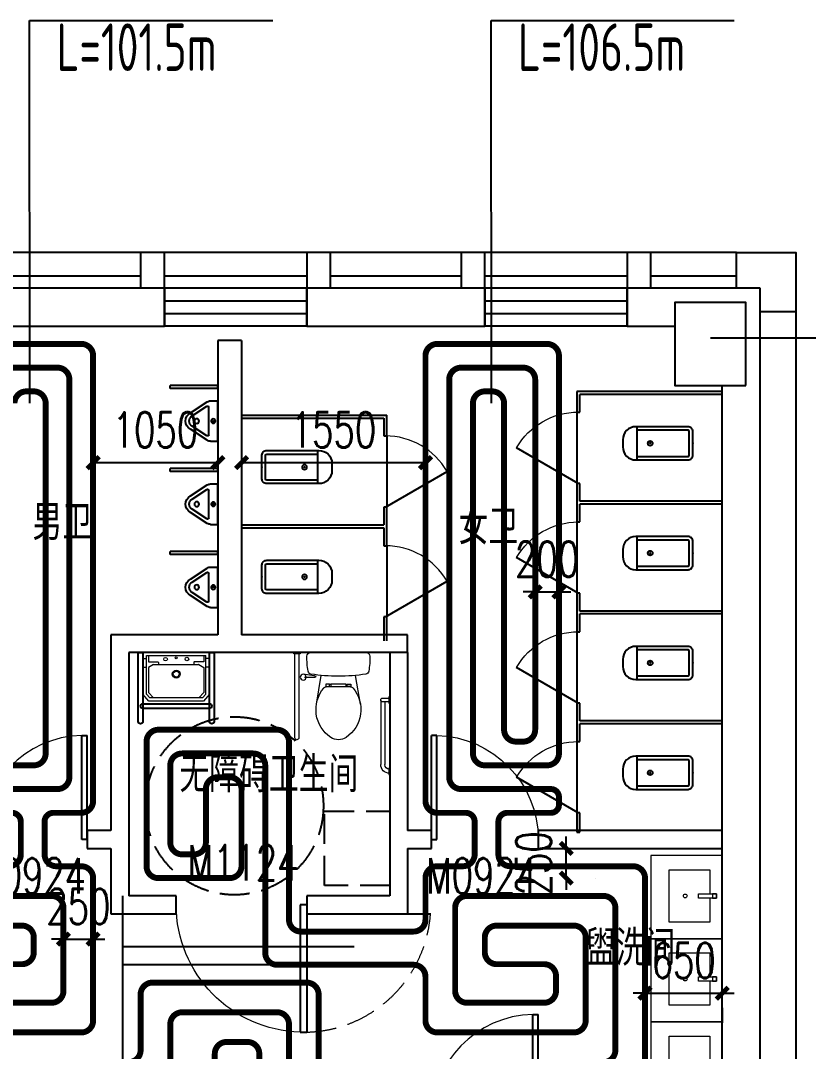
# Model space of a CAD drawing. Extents: x 2430460 to 2514560, y -608375 to -364775.
# Drawn here: x 2493671 to 2500308, y -503943 to -495260 of the extents above; entities that cross this region are included whole.
import ezdxf

# ---------------------------------------------------------------- set-up
doc = ezdxf.new("R2010")
doc.units = 0
doc.header["$LTSCALE"] = 1000
doc.header["$MEASUREMENT"] = 0
doc.linetypes.add('DASH', pattern=[0.35, 0.25, -0.1])
for name, color, linetype, lineweight in [('A-FLOR-IDEN', 7, 'Continuous', 20), ('A-LVTRY', 145, 'Continuous', 20), ('洁具', 144, 'Continuous', 9)]:
    doc.layers.add(name, color=color, linetype=linetype, lineweight=lineweight)
for name, color, linetype in [('AXIS', 3, 'Continuous'), ('COLUMN', 9, 'Continuous'), ('LATRINE', 6, 'Continuous'), ('LVTRY', 6, 'Continuous'), ('PIPE-地暖供', 4, 'Continuous'), ('TH_DIM', 3, 'Continuous'), ('WALL', 9, 'Continuous'), ('WINDOW', 4, 'Continuous'), ('WINDOW_TEXT', 7, 'Continuous')]:
    doc.layers.add(name, color=color, linetype=linetype)
doc.styles.add('26#标准$0$TSSD_REIN', font='Tssdeng.shx', dxfattribs={"width": 0.7, "bigfont": 'tssdchn.shx'})
doc.styles.add('_TCH_DIM_T3', font='SIMPLEX', dxfattribs={"width": 0.705882, "bigfont": 'GBCBIG'})
doc.styles.add('_TCH_WINDOW', font='SIMPLEX', dxfattribs={"height": 3.5, "bigfont": 'GBCBIG'})
doc.styles.add('ROS', font='simhei.ttf', dxfattribs={"width": 0.7})
doc.dimstyles.new('_TCH_ARCH&&100', dxfattribs={"dimtxt": 297.5, "dimasz": 100, "dimexe": 250, "dimexo": 300, "dimgap": 126.25, "dimtad": 1, "dimdec": 0, "dimzin": 0, "dimdsep": 46, "dimtxsty": '_TCH_DIM_T3', "dimblk": 'ARCHTICK', "dimcen": 0.09, "dimclrt": 7, "dimazin": 2, "dimtfac": 1, "dimtdec": 0, "dimtix": 1, "dimtmove": 2, "dimatfit": 3, "dimfxl": 30, "dimtolj": 1, "dimtzin": 0, "dimarcsym": 0})

# ---------------------------------------------------------------- blocks, each defined once
blk = doc.blocks.new('$lvtry$00000200')
at = {"color": 0}
for p, q in [((-109.8, -40), (-109.8, -469.7)), ((99.8, -30), (-99.8, -30)), ((109.8, -469.7), (109.8, -40))]:
    blk.add_line(p, q, dxfattribs=at)
blk.add_lwpolyline([(99.8, 0), (-99.8, 0, 0.414214), (-139.8, -40), (-139.8, -479.7, 0.414214), (-29.8, -589.7), (29.8, -589.7, 0.414214), (139.8, -479.7), (139.8, -40, 0.414214)], format="xyb", close=True, dxfattribs=at)
blk.add_lwpolyline([(139.8, -469.7), (-139.8, -469.7)], dxfattribs=at)
blk.add_circle((0, -358.6), 20, dxfattribs=at)
for centre, start, end in [((-99.8, -40), 90, 180), ((99.8, -40), 0, 90)]:
    blk.add_arc(centre, 10, start, end, dxfattribs=at)
for p in [(0, 0), (0, -358.6)]:
    blk.add_point(p, dxfattribs=at)
blk = doc.blocks.new('$lvtry$00000107')
for p, q in [((-170, 0), (170, 0)), ((-170, -61.1), (-170, 0)), ((170, -61.1), (170, 0)), ((-115.8, -76), (115.8, -76)), ((-161.9, -88.4), (-69.3, -230.6)), ((-124.2, -91.5), (-43.3, -215.6)), ((43.3, -215.6), (124.2, -91.5)), ((69.3, -230.6), (161.9, -88.4))]:
    blk.add_line(p, q)
for centre, radius in [((0, -38), 17.7), ((0, -177), 20)]:
    blk.add_circle(centre, radius)
for centre, radius, start, end in [((-120, -61.1), 50, 180, 213.0863), ((-115.8, -86), 10, 90, 213.0863), ((115.8, -86), 10, 326.9137, 90), ((120, -61.1), 50, 326.9137, 0), ((0, -190.6), 80, 210, 330), ((0, -190.6), 50, 210, 330)]:
    blk.add_arc(centre, radius, start, end)
blk.add_point((0, -38))
blk = doc.blocks.new('52')
at = {"layer": 'A-LVTRY'}
for p, q in [((2025963.6, -89344.3), (2025973.6, -89344.3)), ((2025963.6, -89397.3), (2025963.6, -89344.3)), ((2025897.1, -89970.8), (2025897.1, -89427.3)), ((2025930.1, -89954.3), (2025930.1, -89427.3)), ((2025970.1, -89354.3), (2025963.6, -89354.3)), ((2025970.1, -89387.3), (2025963.6, -89387.3)), ((2025973.6, -89397.3), (2025963.6, -89397.3)), ((2025173.6, -89652.3), (2025173.6, -90360.8)), ((2025206.6, -90360.8), (2025206.6, -89652.3)), ((2025355.1, -89937.2), (2025395.9, -90178.1)), ((2025725.1, -89937.2), (2025684.4, -90178.1)), ((2025963.6, -89944.3), (2025973.6, -89944.3)), ((2025963.6, -89997.3), (2025963.6, -89944.3)), ((2025963.6, -89954.3), (2025913.6, -89954.3)), ((2025913.6, -89987.3), (2025963.6, -89987.3)), ((2025973.6, -89997.3), (2025963.6, -89997.3)), ((2025435.1, -90083.7), (2025465.1, -90083.7)), ((2025435.1, -90105.8), (2025435.1, -90083.7)), ((2025465.1, -90105.8), (2025435.1, -90105.8)), ((2025465.1, -90083.7), (2025465.1, -90105.8)), ((2025475.1, -90100.8), (2025465.1, -90100.8)), ((2025475.1, -90105.8), (2025475.1, -90084.2)), ((2025605.1, -90105.8), (2025475.1, -90105.8)), ((2025605.1, -90084.2), (2025605.1, -90105.8)), ((2025605.1, -90100.8), (2025615.1, -90100.8)), ((2025615.1, -90083.7), (2025615.1, -90105.8)), ((2025645.1, -90083.7), (2025615.1, -90083.7)), ((2025615.1, -90105.8), (2025645.1, -90105.8)), ((2025645.1, -90105.8), (2025645.1, -90083.7)), ((2025332.6, -90173.5), (2025243.9, -90188.5)), ((2025258.9, -90163.5), (2025343.9, -90163.5)), ((2025352.3, -90170.2), (2025338.9, -90175.6)), ((2025163.6, -90360.8), (2025163.6, -90370.8)), ((2025216.6, -90360.8), (2025163.6, -90360.8)), ((2025216.6, -90370.8), (2025216.6, -90360.8))]:
    blk.add_line(p, q, dxfattribs=at)
blk.add_circle((2025243.9, -90163.5), 25, dxfattribs=at)
for centre, radius, start, end in [((2025970.1, -89427.3), 73, 90, 180), ((2025970.1, -89427.3), 40, 90, 180), ((2025190.1, -89652.3), 16.5, 0, 180), ((2025634.3, -89890), 283.1, 124.20546, 219.76911), ((2025540.1, -89751.4), 115.6, 55.79454, 124.20546), ((2025446, -89890), 283.1, 320.23089, 55.79454), ((2025913.6, -89970.8), 16.5, 90, 270), ((2025439.7, -90051.9), 30, 219.76911, 265.55342), ((2025540.1, -88760.8), 1325, 265.55342, 274.44658), ((2025640.5, -90051.9), 30, 274.44658, 320.23089), ((2025258.9, -90159.1), 4.47, 188.438, 270), ((2025956.3, -90326.1), 681.3, 170.56767, 181.29048), ((2025313.8, -90219.4), 30, 99.39242, 170.56767), ((2025540.1, -91587.8), 1417, 80.60758, 99.39242), ((2025333.8, -90180.6), 7.2, 44.80926, 99.60707), ((2025348.8, -90180.8), 11.1, 71.51587, 152.14384), ((2025343.9, -90172.2), 8.66, 13.40924, 90), ((2025766.5, -90219.4), 30, 9.43233, 80.60758), ((2025124, -90326.1), 681.3, 358.70952, 9.43233), ((2025305.1, -90340.8), 30, 181.29048, 270), ((2025775.1, -90340.8), 30, 270, 358.70952)]:
    blk.add_arc(centre, radius, start, end, dxfattribs=at)
blk = doc.blocks.new('$plan$00003700')
at = {"layer": '洁具'}
for p, q in [((-277.4, -50.8), (-250.9, -50.8)), ((-250.9, -349.5), (-250.9, -26)), ((-250.9, -26), (251.3, -26)), ((-231.8, -26), (-231.8, -79)), ((-231.8, -79), (-154.3, -79)), ((-149.3, -84), (-149.3, -100.3)), ((148.2, -84), (148.2, -100.3)), ((232.2, -79), (153.2, -79)), ((232.2, -26), (232.2, -79)), ((251.3, -349.5), (251.3, -26)), ((279.3, -50.8), (252.7, -50.8)), ((-278.9, -123.2), (-250.9, -123.2)), ((-190.6, -100.3), (-231.8, -126.8)), ((-231.8, -126.8), (-231.8, -335.3)), ((-190.6, -100.3), (189.4, -100.3)), ((192.2, -101.1), (232.1, -126.8)), ((232.1, -126.8), (232.1, -335.3)), ((280.7, -123.2), (252.7, -123.2)), ((-231.8, -335.3), (-190.6, -381.3)), ((232.1, -335.3), (190.9, -381.3)), ((-221.5, -381.3), (-250.9, -349.5)), ((221.8, -381.3), (-221.5, -381.3)), ((221.8, -381.3), (251.3, -349.5))]:
    blk.add_line(p, q, dxfattribs=at)
blk.add_lwpolyline([(280, -350), (230, -410), (-230, -410), (-280, -350), (-280, 0), (280, 0)], close=True, dxfattribs=at)
for centre, radius in [((-88.9, -56.1), 15), ((0.9, -43.7), 8), ((90.8, -54.3), 15), ((0.9, -181.6), 33.1), ((0.9, -181.6), 24.9)]:
    blk.add_circle(centre, radius, dxfattribs=at)
for centre, start, end in [((-154.3, -84), 0, 90), ((153.2, -84), 90, 180), ((189.4, -105.3), 57.24435, 90)]:
    blk.add_arc(centre, 5, start, end, dxfattribs=at)
blk = doc.blocks.new('A$C372F7DB2')
at = {"layer": 'LVTRY'}
for points in [[(-580.2, -39.7, -1), (-580.2, 0), (0, 0), (0, -39.7)], [(-470, -39.4, -1), (-431.1, -39.4), (-431.1, -600.3, -1), (-470, -600.3)], [(-580.2, -639.7, -1), (-580.2, -600), (0, -600), (0, -639.7)]]:
    blk.add_lwpolyline(points, format="xyb", close=True, dxfattribs=at)
at = {"layer": 'LVTRY', "rotation": 269.9999999999999}
blk.add_blockref('$plan$00003700', (0, -319.7, 0), dxfattribs=at)
blk = doc.blocks.new('A$C549865D3')
at = {"layer": 'A-LVTRY'}
for points in [[(252, 500), (252, 458), (299, 458), (299, 500)], [(299, 500), (299, 310), (252, 310), (252, 500)]]:
    blk.add_lwpolyline(points, close=True, dxfattribs=at)
blk.add_lwpolyline([(299, 430), (550, 430), (550, 0), (0, 0), (0, 430), (252, 430)], dxfattribs=at)
blk.add_circle((275, 170), 20, dxfattribs=at)
blk = doc.blocks.new('2313414')
at = {"layer": 'A-LVTRY'}
blk.add_lwpolyline([(1698293.5, -109163), (1698293.5, -108463), (1698893.5, -108463), (1698893.5, -109163)], close=True, dxfattribs=at)
at = {"layer": 'A-LVTRY', "xscale": -0.8, "yscale": 0.8, "zscale": 0.8, "rotation": 90}
blk.add_blockref('A$C549865D3', (1698741, -108582.2), dxfattribs=at)
blk = doc.blocks.new('_FZHK')
blk.add_lwpolyline([(-0.5, -0.5), (0.5, -0.5), (0.5, 0.5), (-0.5, 0.5)], close=True)
blk = doc.blocks.new('$WINLIB2D$00000001')
at = {"color": 0}
for points in [[(-0.5, 0.5), (-0.5, -0.5)], [(-0.5, 0.5), (0.5, 0.5)], [(0.5, -0.5), (0.5, 0.5)], [(0.5, 0.1667), (-0.5, 0.1667)], [(0.5, -0.1667), (-0.5, -0.1667)], [(-0.5, -0.5), (0.5, -0.5)]]:
    blk.add_lwpolyline(points, dxfattribs=at)
blk = doc.blocks.new('$TCHSYS$APDOOR2D')
blk.add_line((0.5, 0), (0, 0.866))
at = {"lineweight": 13}
blk.add_arc((0.5, 0), 1, 120, 180, dxfattribs=at)
blk = doc.blocks.new('$DorLib2D$00000001')
for p, q in [((0.45, 0.975), (0.5, 0.975)), ((0.45, 0), (0.45, 0.975)), ((0.5, 0), (0.5, 0.975)), ((0.5, 0), (0.45, 0))]:
    blk.add_line(p, q)
at = {"lineweight": 13}
blk.add_arc((0.475, 0), 0.975, 91.46928, 180, dxfattribs=at)
blk = doc.blocks.new('A$C67117B41')
for p, q in [((21719.1, 23226.2), (-18720.9, 23226.2)), ((22219.1, 22726.2), (22219.1, 6006.2)), ((18949.1, 17656.2), (19143, 17656.2))]:
    blk.add_line(p, q)
for points in [[(16899.1, 22926.2), (16899.1, 23226.2), (16699.1, 23226.2), (16699.1, 22926.2)], [(18299.1, 22926.2), (18299.1, 23226.2), (18099.1, 23226.2), (18099.1, 22926.2)], [(19599.1, 22926.2), (19599.1, 23226.2), (19399.1, 23226.2), (19399.1, 22926.2)], [(20999.1, 22926.2), (20999.1, 23226.2), (20799.1, 23226.2), (20799.1, 22926.2)], [(21719.1, 22926.2), (21719.1, 23226.2), (22219.1, 23226.2), (22219.1, 22726.2), (21919.1, 22726.2)], [(16699.1, 23026.2), (15599.1, 23026.2)], [(18099.1, 23026.2), (16899.1, 23026.2)], [(19399.1, 23026.2), (18299.1, 23026.2)], [(20799.1, 23026.2), (19599.1, 23026.2)], [(21719.1, 23026.2), (20999.1, 23026.2)]]:
    blk.add_lwpolyline(points)
at = {"linetype": 'DASH'}
blk.add_lwpolyline([(18249.1, 18518.8), (18799.1, 18518.8), (18799.1, 17893.8), (18249.1, 17893.8)], close=True, dxfattribs=at)
blk.add_circle((17489, 18565.2), 750, dxfattribs=at)
at = {"linetype": 'DASH', "lineweight": 13}
blk.add_arc((18071.6, 17730.9), 1072.5, 271.46928, 356.00891, dxfattribs=at)
at = {"layer": 'AXIS'}
blk.add_line((21499.1, 22506.2), (25499.1, 22506.2), dxfattribs=at)
at = {"layer": 'LATRINE'}
for p, q in [((20373.6, 22056.2), (20373.6, 21881.2)), ((21599.1, 22056.2), (20373.6, 22056.2)), ((21599.1, 22031.2), (21599.1, 22056.2)), ((20398.6, 21881.2), (20398.6, 22031.2)), ((21599.1, 22031.2), (20398.6, 22031.2)), ((20373.6, 21881.2), (20398.6, 21881.2)), ((20373.6, 21881.2, 400), (20373.6, 21281.2, 400)), ((17549.1, 21856.2), (18774.1, 21856.2)), ((17549.1, 21856.2), (17549.1, 21831.2)), ((17549.1, 21831.2), (18749.1, 21831.2)), ((18749.1, 21831.2), (18749.1, 21681.2)), ((18774.1, 21681.2), (18774.1, 21856.2)), ((18749.1, 21681.2), (18774.1, 21681.2)), ((18774.1, 21681.2, 400), (18774.1, 21081.2, 400)), ((20398.6, 21281.2), (20373.6, 21281.2)), ((20373.6, 21281.2), (20373.6, 21118.7)), ((20398.6, 21131.2), (20398.6, 21281.2)), ((20373.6, 21118.7), (20373.6, 20956.2)), ((21599.1, 21131.2), (20398.6, 21131.2)), ((21599.1, 21106.2), (20398.6, 21106.2)), ((20398.6, 20956.2), (20398.6, 21106.2)), ((21599.1, 21106.2), (21599.1, 21131.2)), ((18774.1, 21081.2), (18749.1, 21081.2)), ((18749.1, 21081.2), (18749.1, 20931.2)), ((18774.1, 20918.7), (18774.1, 21081.2)), ((17549.1, 20931.2), (18749.1, 20931.2)), ((17549.1, 20931.2), (17549.1, 20906.2)), ((20373.6, 20956.2), (20398.6, 20956.2)), ((20373.6, 20956.2, 400), (20373.6, 20356.2, 400)), ((17549.1, 20906.2), (18749.1, 20906.2)), ((18749.1, 20906.2), (18749.1, 20756.2)), ((18774.1, 20756.2), (18774.1, 20918.7)), ((18749.1, 20756.2), (18774.1, 20756.2)), ((18774.1, 20756.2, 400), (18774.1, 20156.2, 400)), ((20398.6, 20356.2), (20373.6, 20356.2)), ((20373.6, 20356.2), (20373.6, 20193.7)), ((20398.6, 20206.2), (20398.6, 20356.2)), ((18774.1, 20156.2), (18749.1, 20156.2)), ((18749.1, 20156.2), (18749.1, 19956.2)), ((18774.1, 19956.2), (18774.1, 20156.2)), ((20373.6, 20193.7), (20373.6, 20031.2)), ((21599.1, 20206.2), (20398.6, 20206.2)), ((21599.1, 20181.2), (20398.6, 20181.2)), ((20398.6, 20031.2), (20398.6, 20181.2)), ((21599.1, 20181.2), (21599.1, 20206.2)), ((20373.6, 20031.2), (20398.6, 20031.2)), ((20373.6, 20031.2, 400), (20373.6, 19431.2, 400)), ((20398.6, 19431.2), (20373.6, 19431.2)), ((20373.6, 19431.2), (20373.6, 19268.7)), ((20398.6, 19281.2), (20398.6, 19431.2)), ((21599.1, 19281.2), (20398.6, 19281.2)), ((21599.1, 19256.2), (21599.1, 19281.2)), ((20373.6, 19268.7), (20373.6, 19106.2)), ((21599.1, 19256.2), (20398.6, 19256.2)), ((20398.6, 19106.2), (20398.6, 19256.2)), ((20373.6, 19106.2), (20398.6, 19106.2)), ((20373.6, 19106.2, 400), (20373.6, 18506.2, 400)), ((20398.6, 18506.2), (20373.6, 18506.2)), ((20373.6, 18506.2), (20373.6, 18343.7)), ((20398.6, 18343.7), (20398.6, 18506.2)), ((20373.6, 18343.7), (20398.6, 18343.7))]:
    blk.add_line(p, q, dxfattribs=at)
at = {"layer": 'LVTRY', "linetype": 'Continuous'}
for p, q in [((17349.1, 22106.2), (16949.1, 22106.2)), ((16949.1, 22081.2), (16949.1, 22106.2)), ((17349.1, 22081.2), (16949.1, 22081.2)), ((17349.1, 22081.2), (17349.1, 22106.2)), ((17349.1, 21406.2), (16949.1, 21406.2)), ((16949.1, 21381.2), (16949.1, 21406.2)), ((17349.1, 21381.2), (16949.1, 21381.2)), ((17349.1, 21381.2), (17349.1, 21406.2)), ((17349.1, 20706.2), (16949.1, 20706.2)), ((16949.1, 20681.2), (16949.1, 20706.2)), ((17349.1, 20681.2), (16949.1, 20681.2)), ((17349.1, 20681.2), (17349.1, 20706.2))]:
    blk.add_line(p, q, dxfattribs=at)
at = {"layer": 'WALL'}
for p, q in [((16899.1, 22926.2), (15399.1, 22926.2)), ((16899.1, 22606.2), (16899.1, 22926.2)), ((19599.1, 22926.2), (18099.1, 22926.2)), ((18099.1, 22926.2), (18099.1, 22606.2)), ((19599.1, 22606.2), (19599.1, 22926.2)), ((21919.1, 22926.2), (20799.1, 22926.2)), ((20799.1, 22926.2), (20799.1, 22606.2)), ((21919.1, 18306.2), (21919.1, 22926.2)), ((15399.1, 22606.2), (16899.1, 22606.2)), ((18099.1, 22606.2), (19599.1, 22606.2)), ((20799.1, 22606.2), (21199.1, 22606.2)), ((17349.1, 22486.2), (17349.1, 20006.2)), ((17549.1, 22486.2), (17349.1, 22486.2)), ((17549.1, 22486.2), (17549.1, 20006.2)), ((21599.1, 18306.2), (21599.1, 22106.2)), ((16449.1, 20006.2), (16449.1, 18356.2)), ((17349.1, 20006.2), (16449.1, 20006.2)), ((18761.6, 20006.2), (17549.1, 20006.2)), ((18949.1, 20006.2), (18761.6, 20006.2)), ((18949.1, 19856.2), (18949.1, 20006.2)), ((16599.1, 19856.2), (16599.1, 18306.2)), ((17449.1, 19856.2), (16599.1, 19856.2)), ((18761.6, 19856.2), (17449.1, 19856.2)), ((18949.1, 19856.2), (18761.6, 19856.2)), ((18799.1, 19856.2), (18799.1, 18306.2)), ((18949.1, 19856.2), (18949.1, 18356.2)), ((16449.1, 18356.2), (16249.1, 18356.2)), ((16249.1, 18356.2), (16249.1, 18206.2)), ((19149.1, 18356.2), (18949.1, 18356.2)), ((19149.1, 18206.2), (19149.1, 18356.2)), ((21599.1, 18356.2), (20049.1, 18356.2)), ((20049.1, 18356.2), (20049.1, 18206.2)), ((16599.1, 18306.2), (16599.1, 17806.2)), ((18799.1, 18306.2), (18799.1, 17806.2)), ((21599.1, 15906.2), (21599.1, 18306.2)), ((21919.1, 15906.2), (21919.1, 18306.2)), ((16249.1, 18206.2), (16449.1, 18206.2)), ((16449.1, 18206.2), (16449.1, 17656.2)), ((18949.1, 18206.2), (19149.1, 18206.2)), ((18949.1, 18206.2), (18949.1, 17656.2)), ((20049.1, 18206.2), (21599.1, 18206.2)), ((16999.1, 17806.2), (16599.1, 17806.2)), ((16999.1, 17656.2), (16999.1, 17806.2)), ((18799.1, 17806.2), (18099.1, 17806.2)), ((18099.1, 17806.2), (18099.1, 17656.2)), ((16449.1, 17656.2), (16999.1, 17656.2)), ((18099.1, 17656.2), (18949.1, 17656.2))]:
    blk.add_line(p, q, dxfattribs=at)
at = {"rotation": 90}
blk.add_blockref('A$C372F7DB2', (16678.6, 19856.2), dxfattribs=at)
at = {"layer": 'A-LVTRY', "extrusion": (0, 0, -1), "zscale": -1, "rotation": 180}
blk.add_blockref('52', (2007174.5, -70514.5), dxfattribs=at)
at = {"layer": 'A-LVTRY', "xscale": -1}
for p in [(1719892.7, 126608.4), (1719892.7, 125908.4), (1719892.7, 125208.4)]:
    blk.add_blockref('2313414', p, dxfattribs=at)
at = {"layer": 'COLUMN', "xscale": 700, "yscale": 600, "zscale": 600, "rotation": 90}
blk.add_blockref('_FZHK', (21499.1, 22456.2), dxfattribs=at)
at = {"layer": 'LATRINE', "xscale": 600, "zscale": 25, "rotation": 270}
for p, yscale in [((20386.1, 21581.2), -600), ((18761.6, 21381.2), 600), ((20386.1, 20656.2), -600), ((18761.6, 20456.2), 600), ((20386.1, 19731.2), -600), ((20386.1, 18806.2), -600)]:
    blk.add_blockref('$TCHSYS$APDOOR2D', p, dxfattribs=dict(at, yscale=yscale))
at = {"layer": 'LVTRY', "linetype": 'Continuous', "xscale": -1, "rotation": 270.0000454634465}
for p in [(17349.1, 21806.2), (17349.1, 21106.2), (17349.1, 20406.2)]:
    blk.add_blockref('$lvtry$00000107', p, dxfattribs=at)
at = {"layer": 'LVTRY', "extrusion": (0, 0, -1), "xscale": -1, "zscale": -1, "rotation": 90}
for p in [(-21351.3, 21618.7, 0), (-21351.3, 20693.7, 0), (-21351.3, 19768.7, 0), (-21351.3, 18843.7, 0)]:
    blk.add_blockref('$lvtry$00000200', p, dxfattribs=at)
at = {"layer": 'LVTRY', "extrusion": (0, 0, -1), "zscale": -1, "rotation": 270}
for p in [(-17721.3, 21418.7, 0), (-17721.3, 20493.7, 0)]:
    blk.add_blockref('$lvtry$00000200', p, dxfattribs=at)
at = {"layer": 'WINDOW', "xscale": 1200, "yscale": 320, "zscale": 1200, "rotation": 180}
for p in [(17499.1, 22766.2), (20199.1, 22766.2)]:
    blk.add_blockref('$WINLIB2D$00000001', p, dxfattribs=at)
at = {"layer": 'WINDOW'}
ref = blk.add_blockref('$DorLib2D$00000001', (15799.1, 18281.2), dxfattribs=dict(at, xscale=-900, yscale=-900, zscale=-900, rotation=180.0000000000286))
ref.add_attrib('A', 'M0924', (15304.1, 17827.6), dxfattribs={"layer": 'WINDOW_TEXT', "height": 297.5, "style": '_TCH_WINDOW', "width": 0.705882})
ref = blk.add_blockref('$DorLib2D$00000001', (19599.1, 18281.2), dxfattribs=dict(at, xscale=900, yscale=-900, zscale=900, rotation=180.0000000000052))
ref.add_attrib('A', 'M0924', (19104.1, 17827.6), dxfattribs={"layer": 'WINDOW_TEXT', "height": 297.5, "style": '_TCH_WINDOW', "width": 0.705882})
ref = blk.add_blockref('$DorLib2D$00000001', (17549.1, 17731.2), dxfattribs=dict(at, xscale=-1100, yscale=1100, zscale=-1100, rotation=180))
ref.add_attrib('A', 'M1124', (17094.1, 17937.4), dxfattribs={"layer": 'WINDOW_TEXT', "height": 297.5, "style": '_TCH_WINDOW', "width": 0.705882})
ref = blk.add_blockref('$DorLib2D$00000001', (19599.1, 15931.2), dxfattribs=dict(at, xscale=-900, yscale=-900, zscale=-900, rotation=179.9999999999935))
ref.add_attrib('A', 'M0924', (19104.1, 15427.6), dxfattribs={"layer": 'WINDOW_TEXT', "height": 297.5, "rotation": 360, "style": '_TCH_WINDOW', "width": 0.705882})
at = {"layer": 'A-FLOR-IDEN', "style": 'ROS', "width": 0.7}
for s, p in [('男卫', (15788.4, 20832.5)), ('女卫', (19378.7, 20794)), ('无障碍卫生间', (17026.9, 18708.1)), ('盥洗间', (20449.7, 17247))]:
    blk.add_text(s, height=262.87, dxfattribs=at).set_placement(p)
blk = doc.blocks.new('_ArchTick')
at = {"color": 0, "linetype": 'ByBlock', "const_width": 0.4}
blk.add_lwpolyline([(-0.5, -0.5), (0.5, 0.5)], dxfattribs=at)
blk = doc.blocks.new('*D576')
at = {"layer": 'Defpoints', "color": 0, "transparency": 16777216}
for p in [(2495532, -498462.7), (2497082, -498462.7), (2497082, -498983.2)]:
    blk.add_point(p, dxfattribs=at)
at = {"layer": 'TH_DIM', "color": 0, "lineweight": -2, "transparency": 16777216}
for p, q in [((2495532, -498762.7), (2495532, -499233.2)), ((2497082, -498762.7), (2497082, -499233.2)), ((2495532, -498983.2), (2497082, -498983.2))]:
    blk.add_line(p, q, dxfattribs=at)
at = {"layer": 'TH_DIM', "color": 0, "lineweight": -2, "transparency": 16777216, "xscale": 100, "yscale": 100, "zscale": 100, "rotation": 180}
blk.add_blockref('_ArchTick', (2495532, -498983.2), dxfattribs=at)
at = {"layer": 'TH_DIM', "color": 0, "lineweight": -2, "transparency": 16777216, "xscale": 100, "yscale": 100, "zscale": 100}
blk.add_blockref('_ArchTick', (2497082, -498983.2), dxfattribs=at)
at = {"layer": 'TH_DIM', "color": 7, "transparency": 16777216, "insert": (2496307, -498708.2), "char_height": 297.5, "attachment_point": 5, "style": '_TCH_DIM_T3'}
blk.add_mtext('\\A1;1550', dxfattribs=at)
blk = doc.blocks.new('*D604')
at = {"layer": 'Defpoints', "color": 0, "transparency": 16777216}
for p in [(2494282, -498853.8), (2495332, -498853.8), (2495332, -498983.2)]:
    blk.add_point(p, dxfattribs=at)
at = {"layer": 'TH_DIM', "color": 0, "lineweight": -2, "transparency": 16777216}
for p, q in [((2494282, -498983.2), (2495332, -498983.2)), ((2494282, -499153.8), (2494282, -499233.2)), ((2495332, -499153.8), (2495332, -499233.2))]:
    blk.add_line(p, q, dxfattribs=at)
at = {"layer": 'TH_DIM', "color": 0, "lineweight": -2, "transparency": 16777216, "xscale": 100, "yscale": 100, "zscale": 100, "rotation": 180}
blk.add_blockref('_ArchTick', (2494282, -498983.2), dxfattribs=at)
at = {"layer": 'TH_DIM', "color": 0, "lineweight": -2, "transparency": 16777216, "xscale": 100, "yscale": 100, "zscale": 100}
blk.add_blockref('_ArchTick', (2495332, -498983.2), dxfattribs=at)
at = {"layer": 'TH_DIM', "color": 7, "transparency": 16777216, "insert": (2494807, -498708.2), "char_height": 297.5, "attachment_point": 5, "style": '_TCH_DIM_T3'}
blk.add_mtext('\\A1;1050', dxfattribs=at)
blk = doc.blocks.new('*D606')
at = {"layer": 'Defpoints', "color": 0, "transparency": 16777216}
for p in [(2498006.5, -499994.2), (2498206.5, -499994.2), (2498206.5, -500072.7)]:
    blk.add_point(p, dxfattribs=at)
at = {"layer": 'TH_DIM', "color": 0, "lineweight": -2, "transparency": 16777216}
for p, q in [((2498006.5, -500072.7), (2497906.5, -500072.7)), ((2498006.5, -500072.7), (2498206.5, -500072.7)), ((2498206.5, -500072.7), (2498306.5, -500072.7)), ((2498006.5, -500294.2), (2498006.5, -500322.7)), ((2498206.5, -500294.2), (2498206.5, -500322.7))]:
    blk.add_line(p, q, dxfattribs=at)
at = {"layer": 'TH_DIM', "color": 0, "lineweight": -2, "transparency": 16777216, "xscale": 100, "yscale": 100, "zscale": 100}
blk.add_blockref('_ArchTick', (2498006.5, -500072.7), dxfattribs=at)
at = {"layer": 'TH_DIM', "color": 0, "lineweight": -2, "transparency": 16777216, "xscale": 100, "yscale": 100, "zscale": 100, "rotation": 180}
blk.add_blockref('_ArchTick', (2498206.5, -500072.7), dxfattribs=at)
at = {"layer": 'TH_DIM', "color": 7, "transparency": 16777216, "insert": (2498106.5, -499797.7), "char_height": 297.5, "attachment_point": 5, "style": '_TCH_DIM_T3'}
blk.add_mtext('\\A1;200', dxfattribs=at)
blk = doc.blocks.new('*D607')
at = {"layer": 'Defpoints', "color": 0, "transparency": 16777216}
for p in [(2498217.3, -502233.2), (2498268.5, -502233.2), (2498217.3, -502483.2)]:
    blk.add_point(p, dxfattribs=at)
at = {"layer": 'TH_DIM', "color": 0, "lineweight": -2, "transparency": 16777216}
for p, q in [((2498268.5, -502233.2), (2498268.5, -502133.2)), ((2498268.5, -502483.2), (2498268.5, -502233.2)), ((2498517.3, -502233.2), (2498518.5, -502233.2)), ((2498268.5, -502483.2), (2498268.5, -502583.2)), ((2498517.3, -502483.2), (2498518.5, -502483.2))]:
    blk.add_line(p, q, dxfattribs=at)
at = {"layer": 'TH_DIM', "color": 0, "lineweight": -2, "transparency": 16777216, "xscale": 100, "yscale": 100, "zscale": 100}
for p, rotation in [((2498268.5, -502233.2), 270), ((2498268.5, -502483.2), 90)]:
    blk.add_blockref('_ArchTick', p, dxfattribs=dict(at, rotation=rotation))
at = {"layer": 'TH_DIM', "color": 7, "transparency": 16777216, "insert": (2497993.5, -502358.2), "char_height": 297.5, "attachment_point": 5, "rotation": 90, "style": '_TCH_DIM_T3'}
blk.add_mtext('\\A1;250', dxfattribs=at)
blk = doc.blocks.new('*D608')
at = {"layer": 'Defpoints', "color": 0, "transparency": 16777216}
for p in [(2498932, -503275.1), (2499582, -503275.1), (2499582, -503452.8)]:
    blk.add_point(p, dxfattribs=at)
at = {"layer": 'TH_DIM', "color": 0, "lineweight": -2, "transparency": 16777216}
for p, q in [((2498932, -503452.8), (2498832, -503452.8)), ((2498932, -503452.8), (2499582, -503452.8)), ((2499582, -503452.8), (2499682, -503452.8)), ((2498932, -503575.1), (2498932, -503702.8)), ((2499582, -503575.1), (2499582, -503702.8))]:
    blk.add_line(p, q, dxfattribs=at)
at = {"layer": 'TH_DIM', "color": 0, "lineweight": -2, "transparency": 16777216, "xscale": 100, "yscale": 100, "zscale": 100}
blk.add_blockref('_ArchTick', (2498932, -503452.8), dxfattribs=at)
at = {"layer": 'TH_DIM', "color": 0, "lineweight": -2, "transparency": 16777216, "xscale": 100, "yscale": 100, "zscale": 100, "rotation": 180}
blk.add_blockref('_ArchTick', (2499582, -503452.8), dxfattribs=at)
at = {"layer": 'TH_DIM', "color": 7, "transparency": 16777216, "insert": (2499257, -503177.8), "char_height": 297.5, "attachment_point": 5, "style": '_TCH_DIM_T3'}
blk.add_mtext('\\A1;650', dxfattribs=at)
blk = doc.blocks.new('*D609')
at = {"layer": 'Defpoints', "color": 0, "transparency": 16777216}
for p in [(2494032, -502933.2), (2494282, -502933.2), (2494282, -502997.2)]:
    blk.add_point(p, dxfattribs=at)
at = {"layer": 'TH_DIM', "color": 0, "lineweight": -2, "transparency": 16777216}
for p, q in [((2494032, -502997.2), (2493932, -502997.2)), ((2494032, -502997.2), (2494282, -502997.2)), ((2494282, -502997.2), (2494382, -502997.2)), ((2494032, -503233.2), (2494032, -503247.2)), ((2494282, -503233.2), (2494282, -503247.2))]:
    blk.add_line(p, q, dxfattribs=at)
at = {"layer": 'TH_DIM', "color": 0, "lineweight": -2, "transparency": 16777216, "xscale": 100, "yscale": 100, "zscale": 100}
blk.add_blockref('_ArchTick', (2494032, -502997.2), dxfattribs=at)
at = {"layer": 'TH_DIM', "color": 0, "lineweight": -2, "transparency": 16777216, "xscale": 100, "yscale": 100, "zscale": 100, "rotation": 180}
blk.add_blockref('_ArchTick', (2494282, -502997.2), dxfattribs=at)
at = {"layer": 'TH_DIM', "color": 7, "transparency": 16777216, "insert": (2494157, -502722.2), "char_height": 297.5, "attachment_point": 5, "style": '_TCH_DIM_T3'}
blk.add_mtext('\\A1;250', dxfattribs=at)

msp = doc.modelspace()

# ---------------------------------------------------------------- linework, layer by layer
for p, q in [((2493749.4, -498483.2), (2493747.2, -495259.9)), ((2493747.2, -495259.9), (2495794.8, -495259.9)), ((2497637.5, -498483.2), (2497635.3, -495259.9)), ((2497635.3, -495259.9), (2499682.9, -495259.9)), ((2496482.5, -503063.2), (2494532, -503063.2)), ((2496482.5, -503213.2), (2494532, -503213.2))]:
    msp.add_line(p, q)
for points in [[(2494532, -504283.2), (2494532, -502633.2)], [(2494532, -504433.2), (2494532, -502783.2)]]:
    msp.add_lwpolyline(points)
at = {"layer": 'PIPE-地暖供', "const_width": 50}
for points in [[(2493032, -503783.2), (2494182, -503783.2, 0.414214), (2494282, -503683.2), (2494282, -502483.2, 0.414214), (2494182, -502383.2), (2493972.7, -502383.2, -0.414214), (2493872.7, -502283.2), (2493872.7, -502008.2, -0.414214), (2493947.7, -501933.2), (2494182, -501933.2, 0.414214), (2494282, -501833.2), (2494282, -498083.2, 0.414214), (2494182, -497983.2), (2493257, -497983.2, 0.414214)], [(2498932, -504183.2), (2498932, -502483.2, 0.414214), (2498832, -502383.2), (2497796.5, -502383.2, -0.414214), (2497696.5, -502283.2), (2497696.5, -502008.2, -0.414214), (2497771.5, -501933.2), (2498139.8, -501933.2, 0.414214), (2498206.5, -501866.5), (2498206.5, -501799.8, 0.414214), (2498139.8, -501733.2), (2497382, -501733.2, -0.414214), (2497282, -501633.2), (2497282, -498283.2, -0.414214), (2497382, -498183.2), (2497906.5, -498183.2, -0.414214), (2498006.5, -498283.2), (2498006.5, -501233.2, -0.414214), (2497906.5, -501333.2), (2497844.3, -501333.2, -0.414214), (2497744.3, -501233.2), (2497744.3, -498483.2, 0.414214), (2497644.3, -498383.2), (2497582, -498383.2, 0.414214), (2497482, -498483.2), (2497482, -501433.2, 0.414214), (2497582, -501533.2), (2498106.5, -501533.2, 0.414214), (2498206.5, -501433.2), (2498206.5, -498083.2, 0.414214), (2498106.5, -497983.2), (2497182, -497983.2, 0.414214), (2497082, -498083.2), (2497082, -501833.2, 0.414214), (2497182, -501933.2), (2497421.5, -501933.2, -0.414214), (2497496.5, -502008.2), (2497496.5, -502283.2, -0.414214), (2497396.5, -502383.2), (2497182, -502383.2, 0.414214), (2497082, -502483.2), (2497082, -502833.2, -0.414214), (2496982, -502933.2), (2496032, -502933.2, -0.414214), (2495932, -502833.2), (2495932, -501333.2, 0.414214), (2495832, -501233.2), (2494832, -501233.2, 0.414214), (2494732, -501333.2), (2494732, -502383.2, 0.414214), (2494832, -502483.2), (2495432, -502483.2, 0.414214), (2495532, -502383.2), (2495532, -501733.2, 0.414214), (2495432, -501633.2), (2495332, -501633.2, 0.414214), (2495232, -501733.2), (2495232, -502183.2, -0.414214), (2495132, -502283.2), (2495032, -502283.2, -0.414214), (2494932, -502183.2), (2494932, -501533.2, -0.414214), (2495032, -501433.2), (2495632, -501433.2, -0.414214), (2495732, -501533.2), (2495732, -503113.2, 0.414214), (2495832, -503213.2), (2496982, -503213.2, -0.414214), (2497082, -503313.2), (2497082, -503683.2, 0.414214), (2497182, -503783.2), (2498332, -503783.2, 0.414214), (2498432, -503683.2), (2498432, -502983.2, 0.414214), (2498332, -502883.2), (2497682, -502883.2, 0.414214), (2497582, -502983.2), (2497582, -503108.2, 0.414214), (2497682, -503208.2), (2498082, -503208.2, -0.414214), (2498182, -503308.2), (2498182, -503433.2, -0.414214), (2498082, -503533.2), (2497432, -503533.2, -0.414214), (2497332, -503433.2), (2497332, -502733.2, -0.414214), (2497432, -502633.2), (2498582, -502633.2, -0.414214), (2498682, -502733.2), (2498682, -503933.2, -0.414214), (2498582, -504033.2)], [(2493457, -498183.2), (2493982, -498183.2, -0.414214), (2494082, -498283.2), (2494082, -501633.2, -0.414214), (2493982, -501733.2), (2493223.7, -501733.2, 0.414214)], [(2493257, -501533.2), (2493782, -501533.2, 0.414214), (2493882, -501433.2), (2493882, -498483.2, 0.414214), (2493782, -498383.2), (2493719.5, -498383.2, 0.414214), (2493619.5, -498483.2)], [(2493597.7, -501933.2, -0.414214), (2493672.7, -502008.2), (2493672.7, -502283.2, -0.414214), (2493572.7, -502383.2)], [(2492782, -502633.2), (2493932, -502633.2, -0.414214), (2494032, -502733.2), (2494032, -503433.2, -0.414214), (2493932, -503533.2), (2493282, -503533.2, -0.414214)], [(2493282, -503208.2), (2493682, -503208.2, 0.414214), (2493782, -503108.2), (2493782, -502983.2, 0.414214), (2493682, -502883.2), (2493032, -502883.2, 0.414214)], [(2487832, -506983.2), (2496082, -506983.2, 0.414214), (2496182, -506883.2), (2496182, -503463.2, 0.414214), (2496082, -503363.2), (2494782, -503363.2, 0.414214), (2494682, -503463.2), (2494682, -503933.2, -0.414214), (2494582, -504033.2), (2492782, -504033.2, -0.414214)], [(2492532, -504283.2), (2494582, -504283.2, -0.414214), (2494682, -504383.2), (2494682, -505983.2, 0.414214), (2494782, -506083.2), (2495582, -506083.2, 0.414214), (2495682, -505983.2), (2495682, -503963.2, 0.414214), (2495582, -503863.2), (2495407, -503863.2, 0.414214), (2495307, -503963.2), (2495307, -505733.2, -0.414214), (2495207, -505833.2), (2495032, -505833.2, -0.414214), (2494932, -505733.2), (2494932, -503713.2, -0.414214), (2495032, -503613.2), (2495832, -503613.2, -0.414214), (2495932, -503713.2), (2495932, -506208.2, -0.414214), (2495832, -506308.2), (2488132, -506308.2, 0.414214)]]:
    msp.add_lwpolyline(points, format="xyb", dxfattribs=at)

# ---------------------------------------------------------------- block references
msp.add_blockref('A$C67117B41', (2477982.9, -520439.4))

# ---------------------------------------------------------------- texts
at = {"char_height": 400, "width": 1509.222, "attachment_point": 7, "style": '26#标准$0$TSSD_REIN'}
for s, insert in [('L=101.5m', (2493973.8, -495683.7)), ('L=106.5m', (2497861.8, -495683.7))]:
    msp.add_mtext(s, dxfattribs=dict(at, insert=insert))

# ---------------------------------------------------------------- dimensions: what is measured, and where the dimension line sits
at = {"layer": 'TH_DIM'}
for p1, p2, distance, picture, middle in [((2495532, -498462.7), (2497082, -498462.7), -520.5, '*D576', (2496307, -498708.2)), ((2494282, -498853.8), (2495332, -498853.8), -129.3, '*D604', (2494807, -498708.2)), ((2498006.5, -499994.2), (2498206.5, -499994.2), -78.4, '*D606', (2498106.5, -499797.7)), ((2498217.3, -502483.2), (2498217.3, -502233.2), -51.3, '*D607', (2497993.5, -502358.2)), ((2494032, -502933.2), (2494282, -502933.2), -64, '*D609', (2494157, -502722.2)), ((2498932, -503275.1), (2499582, -503275.1), -177.8, '*D608', (2499257, -503177.8))]:
    dim = msp.add_aligned_dim(p1=p1, p2=p2, distance=distance, dimstyle='_TCH_ARCH&&100', dxfattribs=at)
    dim.commit()
    dim.dimension.update_dxf_attribs({"geometry": picture, "text_midpoint": middle})

doc.saveas('drawing.dxf')
